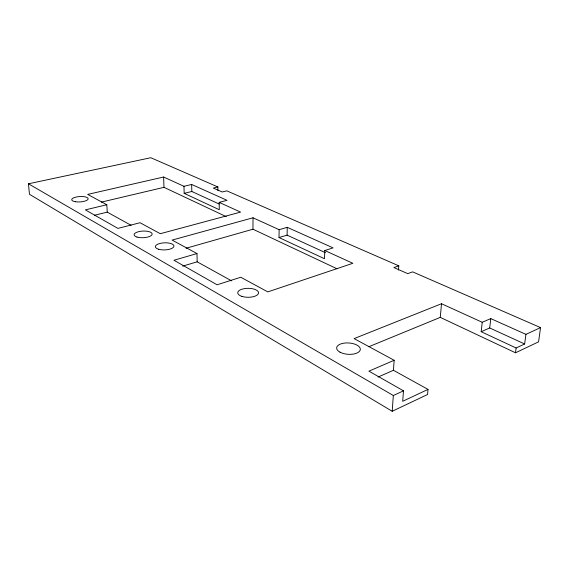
<?xml version="1.0" encoding="UTF-8"?>
<svg xmlns="http://www.w3.org/2000/svg" width="569" height="569" viewBox="0 0 569 569"><rect width="100%" height="100%" fill="white"/><g stroke="black" fill="none" stroke-linecap="round" stroke-linejoin="round"><path stroke-width="0.85" d="M337.019 268.774L252.97 229.215L253.013 217.785L172.108 240.09L196.995 253.561L197.18 261.825L231.604 280.851M279.13 229.691L287.245 227.33L333.064 247.878L324.799 250.509L324.501 258.731L279.009 237.543L279.13 229.691L253.013 217.785M325.532 252.75L287.096 235.139L287.245 227.33M398.499 270.062L398.798 265.823L226.789 190.85L222.216 191.988L213.325 188.076L217.877 186.959L217.92 190.487M378.036 377.062L393.442 370.291L394.153 360.277L354.11 338.605L441.516 303.725L482.235 322.282L490.777 318.597L525.927 334.359L540.55 327.609L538.573 341.848L515.507 352.794L440.271 317.374L368.94 346.677M392.197 411.28L393.328 395.519L403.492 390.832L402.688 401.301L428.016 389.395L427.568 394.502L392.197 411.28L29.446 194.271L28.45 183.794L150.792 157.72L217.877 186.959M440.271 317.374L441.516 303.725M525.927 334.359L524.654 343.975L516.126 347.986L481.182 331.706L482.235 322.282M481.182 331.706L489.703 327.964L490.777 318.597M515.507 352.794L516.126 347.986M394.153 360.277L368.918 371.166L403.492 390.832M398.798 265.823L393.89 267.551L407.731 273.639L412.653 271.861L540.55 327.609M182.72 266.114L197.18 261.825M279.009 237.543L287.096 235.139M196.995 253.561L173.95 260.261L217.073 284.792L240.765 277.252L267.814 291.89L352.851 263.298L324.799 250.509M186.056 248.255L252.97 229.215M183.972 186.305L184.164 193.36L219.271 209.712L219.186 202.358L227.045 200.338L191.653 184.463L183.972 186.305L163.609 177.023L87.69 194.399L106.808 204.748L107.257 212.137L131.14 225.331M94.44 215.267L107.257 212.137M184.164 193.36L191.817 191.49L219.086 203.979M106.808 204.748L85.364 209.876L117.947 228.404L140.024 222.728L160.294 233.703L240.58 212.116L219.186 202.358M101.31 202.137L163.979 187.329L226.234 216.633M489.703 327.964L524.654 343.975M393.442 370.291L428.016 389.395M28.45 183.794L393.328 395.519M163.609 177.023L163.979 187.329M191.653 184.463L191.817 191.49M75.663 201.775A8.251 2.696 -3.5 0 0 88.174 198.844A8.251 2.696 -3.5 0 0 75.983 197.08A8.251 2.696 -3.5 0 0 75.663 201.775M339.992 352.168A11.864 5.683 3.8 0 0 359.885 350.767A11.864 5.683 3.8 0 0 345.596 342.972A11.864 5.683 3.8 0 0 339.992 352.168M158.502 249.215A9.31 3.549 -2.1 0 0 173.787 246.79A9.31 3.549 -2.1 0 0 161.703 243.091A9.31 3.549 -2.1 0 0 158.502 249.215M137.008 237.06A9.04 3.322 -2.5 0 0 151.944 234.784A9.04 3.322 -2.5 0 0 140.443 231.313A9.04 3.322 -2.5 0 0 137.008 237.06M241.932 296.392A10.413 4.481 0.1 0 0 258.49 293.341A10.413 4.481 0.1 0 0 244.009 288.689A10.413 4.481 0.1 0 0 241.932 296.392"/></g></svg>
